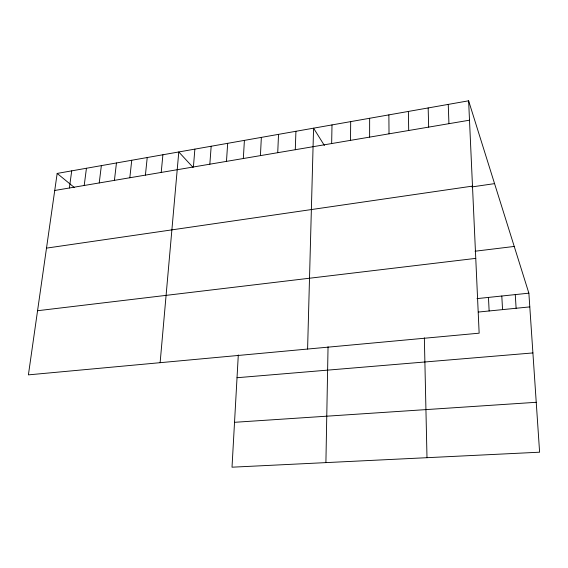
<?xml version="1.0" encoding="UTF-8"?>
<svg xmlns="http://www.w3.org/2000/svg" width="568" height="568" viewBox="0 0 568 568"><rect width="100%" height="100%" fill="white"/><g stroke="black" fill="none" stroke-linecap="round" stroke-linejoin="round"><path stroke-width="0.85" d="M369.626 137.115L369.647 118.279M350.506 140.36L350.69 121.623M331.655 143.555L332.003 124.924M325.904 462.615L328.048 346.75M307.593 349.05L313.571 128.176L324.392 145.486M295.282 149.718L295.928 131.286M277.731 152.693L278.526 134.36M260.421 155.625L261.351 137.392M238.304 354.929L232.014 467.194L539.6 452.199L528.872 293.173L468.621 100.806L57.169 173.425L28.4 374.866L479.151 333.182L468.621 100.806M243.331 158.522L244.403 140.381M226.476 161.376L227.676 143.335M209.84 164.195L211.168 146.246M193.418 166.978L194.867 149.121M160.126 362.682L178.785 151.961L192.921 167.269M161.213 172.438L162.902 154.766M145.415 175.114L147.226 157.535M129.823 177.756L131.74 160.268M114.424 180.361L116.454 162.966M99.222 182.939L101.36 165.629M84.206 185.48L86.442 168.263M69.381 187.994L71.717 170.862M54.734 190.479L469.502 120.196M46.505 248.124L472.491 186.105M471.873 186.922L494.565 183.627M475.047 251.226L514.232 246.441M37.559 310.724L475.764 258.376M477.006 298.619L528.872 293.173M478.334 312.052L529.795 306.897M237.026 377.72L532.905 352.934M234.527 422.308L536.235 402.293M57.169 173.425L74.443 187.596M515.275 294.6L516.113 308.268M501.8 296.02L502.559 309.624M488.459 297.419L489.14 310.973M448.251 104.406L448.933 123.675M428.165 107.948L428.67 127.111M424.353 337.832L426.994 457.687M408.378 111.442L408.704 130.498M388.874 114.885L389.023 133.828"/></g></svg>
